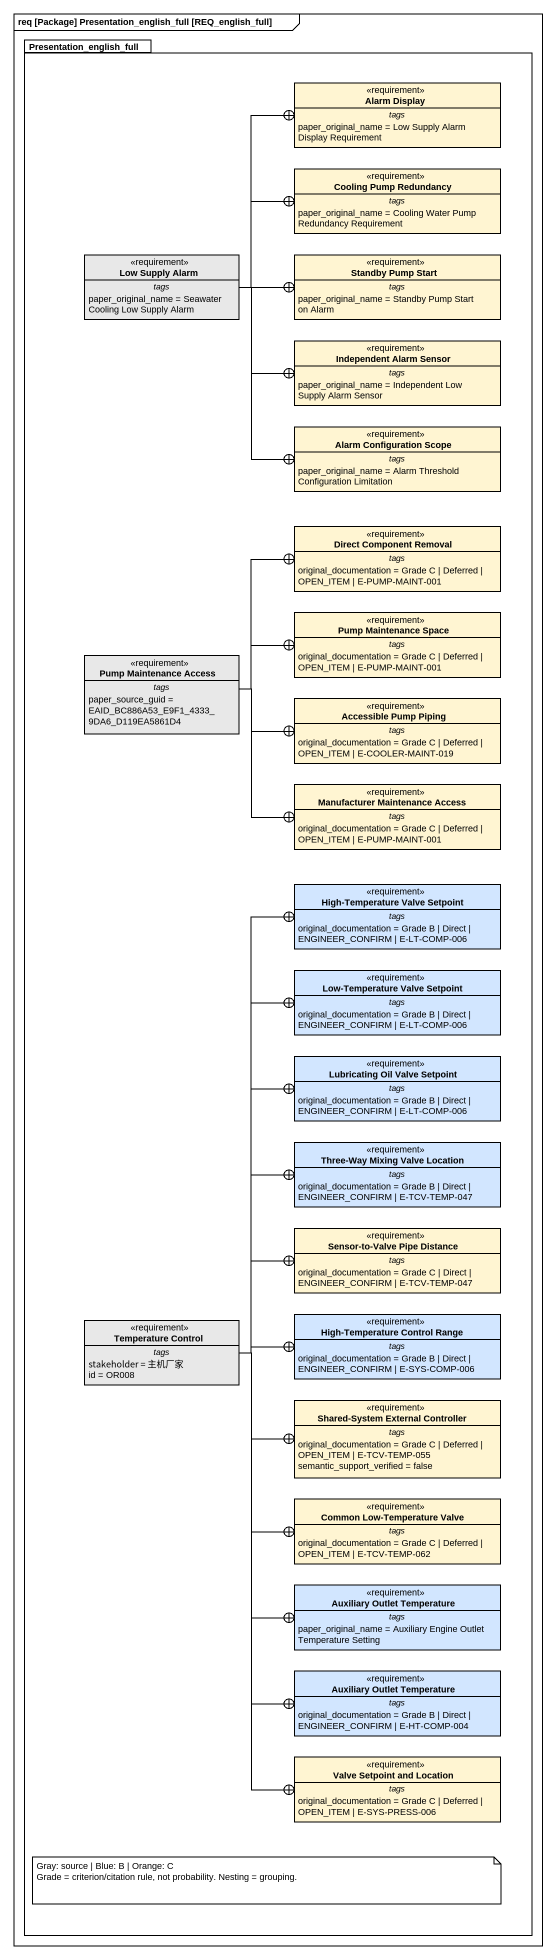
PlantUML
@startuml
mainframe req [Package] Presentation_english_full [REQ_english_full]
hide circle
hide empty members
package Presentation_english_full {
  class "Alarm Display" as Alarm_Display <<requirement>> #FFF5D2 {
    -- tags --
    paper_original_name = Low Supply Alarm Display Requirement
  }
  class "Cooling Pump Redundancy" as Cooling_Pump_Redundancy <<requirement>> #FFF5D2 {
    -- tags --
    paper_original_name = Cooling Water Pump Redundancy Requirement
  }
  class "Low Supply Alarm" as Low_Supply_Alarm <<requirement>> #E8E8E8 {
    -- tags --
    paper_original_name = Seawater Cooling Low Supply Alarm
  }
  class "Standby Pump Start" as Standby_Pump_Start <<requirement>> #FFF5D2 {
    -- tags --
    paper_original_name = Standby Pump Start on Alarm
  }
  class "Independent Alarm Sensor" as Independent_Alarm_Sensor <<requirement>> #FFF5D2 {
    -- tags --
    paper_original_name = Independent Low Supply Alarm Sensor
  }
  class "Alarm Configuration Scope" as Alarm_Configuration_Scope <<requirement>> #FFF5D2 {
    -- tags --
    paper_original_name = Alarm Threshold Configuration Limitation
  }
  class "Direct Component Removal" as Direct_Component_Removal <<requirement>> #FFF5D2 {
    -- tags --
    original_documentation = Grade C | Deferred | OPEN_ITEM | E-PUMP-MAINT-001
  }
  class "Pump Maintenance Space" as Pump_Maintenance_Space <<requirement>> #FFF5D2 {
    -- tags --
    original_documentation = Grade C | Deferred | OPEN_ITEM | E-PUMP-MAINT-001
  }
  class "Pump Maintenance Access" as Pump_Maintenance_Access <<requirement>> #E8E8E8 {
    -- tags --
    paper_source_guid = EAID_BC886A53_E9F1_4333_9DA6_D119EA5861D4
  }
  class "Accessible Pump Piping" as Accessible_Pump_Piping <<requirement>> #FFF5D2 {
    -- tags --
    original_documentation = Grade C | Deferred | OPEN_ITEM | E-COOLER-MAINT-019
  }
  class "Manufacturer Maintenance Access" as Manufacturer_Maintenance <<requirement>> #FFF5D2 {
    -- tags --
    original_documentation = Grade C | Deferred | OPEN_ITEM | E-PUMP-MAINT-001
  }
  class "High-Temperature Valve Setpoint" as High_Temperature_Valve <<requirement>> #D2E6FF {
    -- tags --
    original_documentation = Grade B | Direct | ENGINEER_CONFIRM | E-LT-COMP-006
  }
  class "Low-Temperature Valve Setpoint" as Low_Temperature_Valve <<requirement>> #D2E6FF {
    -- tags --
    original_documentation = Grade B | Direct | ENGINEER_CONFIRM | E-LT-COMP-006
  }
  class "Lubricating Oil Valve Setpoint" as Lubricating_Oil_Valve <<requirement>> #D2E6FF {
    -- tags --
    original_documentation = Grade B | Direct | ENGINEER_CONFIRM | E-LT-COMP-006
  }
  class "Three-Way Mixing Valve Location" as Three_Way_Mixing_Valve <<requirement>> #D2E6FF {
    -- tags --
    original_documentation = Grade B | Direct | ENGINEER_CONFIRM | E-TCV-TEMP-047
  }
  class "Sensor-to-Valve Pipe Distance" as Sensor_to_Valve_Pipe <<requirement>> #FFF5D2 {
    -- tags --
    original_documentation = Grade C | Direct | ENGINEER_CONFIRM | E-TCV-TEMP-047
  }
  class "Temperature Control" as Temperature_Control <<requirement>> #E8E8E8 {
    -- tags --
    stakeholder = 主机厂家
    id = OR008
  }
  class "High-Temperature Control Range" as High_Temperature_Control <<requirement>> #D2E6FF {
    -- tags --
    original_documentation = Grade B | Direct | ENGINEER_CONFIRM | E-SYS-COMP-006
  }
  class "Shared-System External Controller" as Shared_System_External <<requirement>> #FFF5D2 {
    -- tags --
    original_documentation = Grade C | Deferred | OPEN_ITEM | E-TCV-TEMP-055
    semantic_support_verified = false
  }
  class "Common Low-Temperature Valve" as Common_Low_Temperature_Valve <<requirement>> #FFF5D2 {
    -- tags --
    original_documentation = Grade C | Deferred | OPEN_ITEM | E-TCV-TEMP-062
  }
  class "Auxiliary Outlet Temperature" as Auxiliary_Outlet_Temperature <<requirement>> #D2E6FF {
    -- tags --
    paper_original_name = Auxiliary Engine Outlet Temperature Setting
  }
  class "Auxiliary Outlet Temperature" as Auxiliary_Outlet_Temperature_2 <<requirement>> #D2E6FF {
    -- tags --
    original_documentation = Grade B | Direct | ENGINEER_CONFIRM | E-HT-COMP-004
  }
  class "Valve Setpoint and Location" as Valve_Setpoint_and_Location <<requirement>> #FFF5D2 {
    -- tags --
    original_documentation = Grade C | Deferred | OPEN_ITEM | E-SYS-PRESS-006
  }
}
Low_Supply_Alarm -up-+ Alarm_Display
Low_Supply_Alarm -right-+ Cooling_Pump_Redundancy
Low_Supply_Alarm -right-+ Standby_Pump_Start
Low_Supply_Alarm -right-+ Independent_Alarm_Sensor
Low_Supply_Alarm --+ Alarm_Configuration_Scope
Pump_Maintenance_Access -right-+ Direct_Component_Removal
Pump_Maintenance_Access -right-+ Pump_Maintenance_Space
Pump_Maintenance_Access -right-+ Accessible_Pump_Piping
Pump_Maintenance_Access -right-+ Manufacturer_Maintenance
Temperature_Control -up-+ High_Temperature_Valve
Temperature_Control -up-+ Low_Temperature_Valve
Temperature_Control -up-+ Lubricating_Oil_Valve
Temperature_Control -up-+ Three_Way_Mixing_Valve
Temperature_Control -right-+ Sensor_to_Valve_Pipe
Temperature_Control -right-+ High_Temperature_Control
Temperature_Control -right-+ Shared_System_External
Temperature_Control --+ Common_Low_Temperature_Valve
Temperature_Control --+ Auxiliary_Outlet_Temperature
Temperature_Control --+ Auxiliary_Outlet_Temperature_2
Temperature_Control --+ Valve_Setpoint_and_Location
note as N1
  Gray: source | Blue: B | Orange: C
  Grade = criterion/citation rule, not probability. Nesting = grouping.
end note
@enduml
